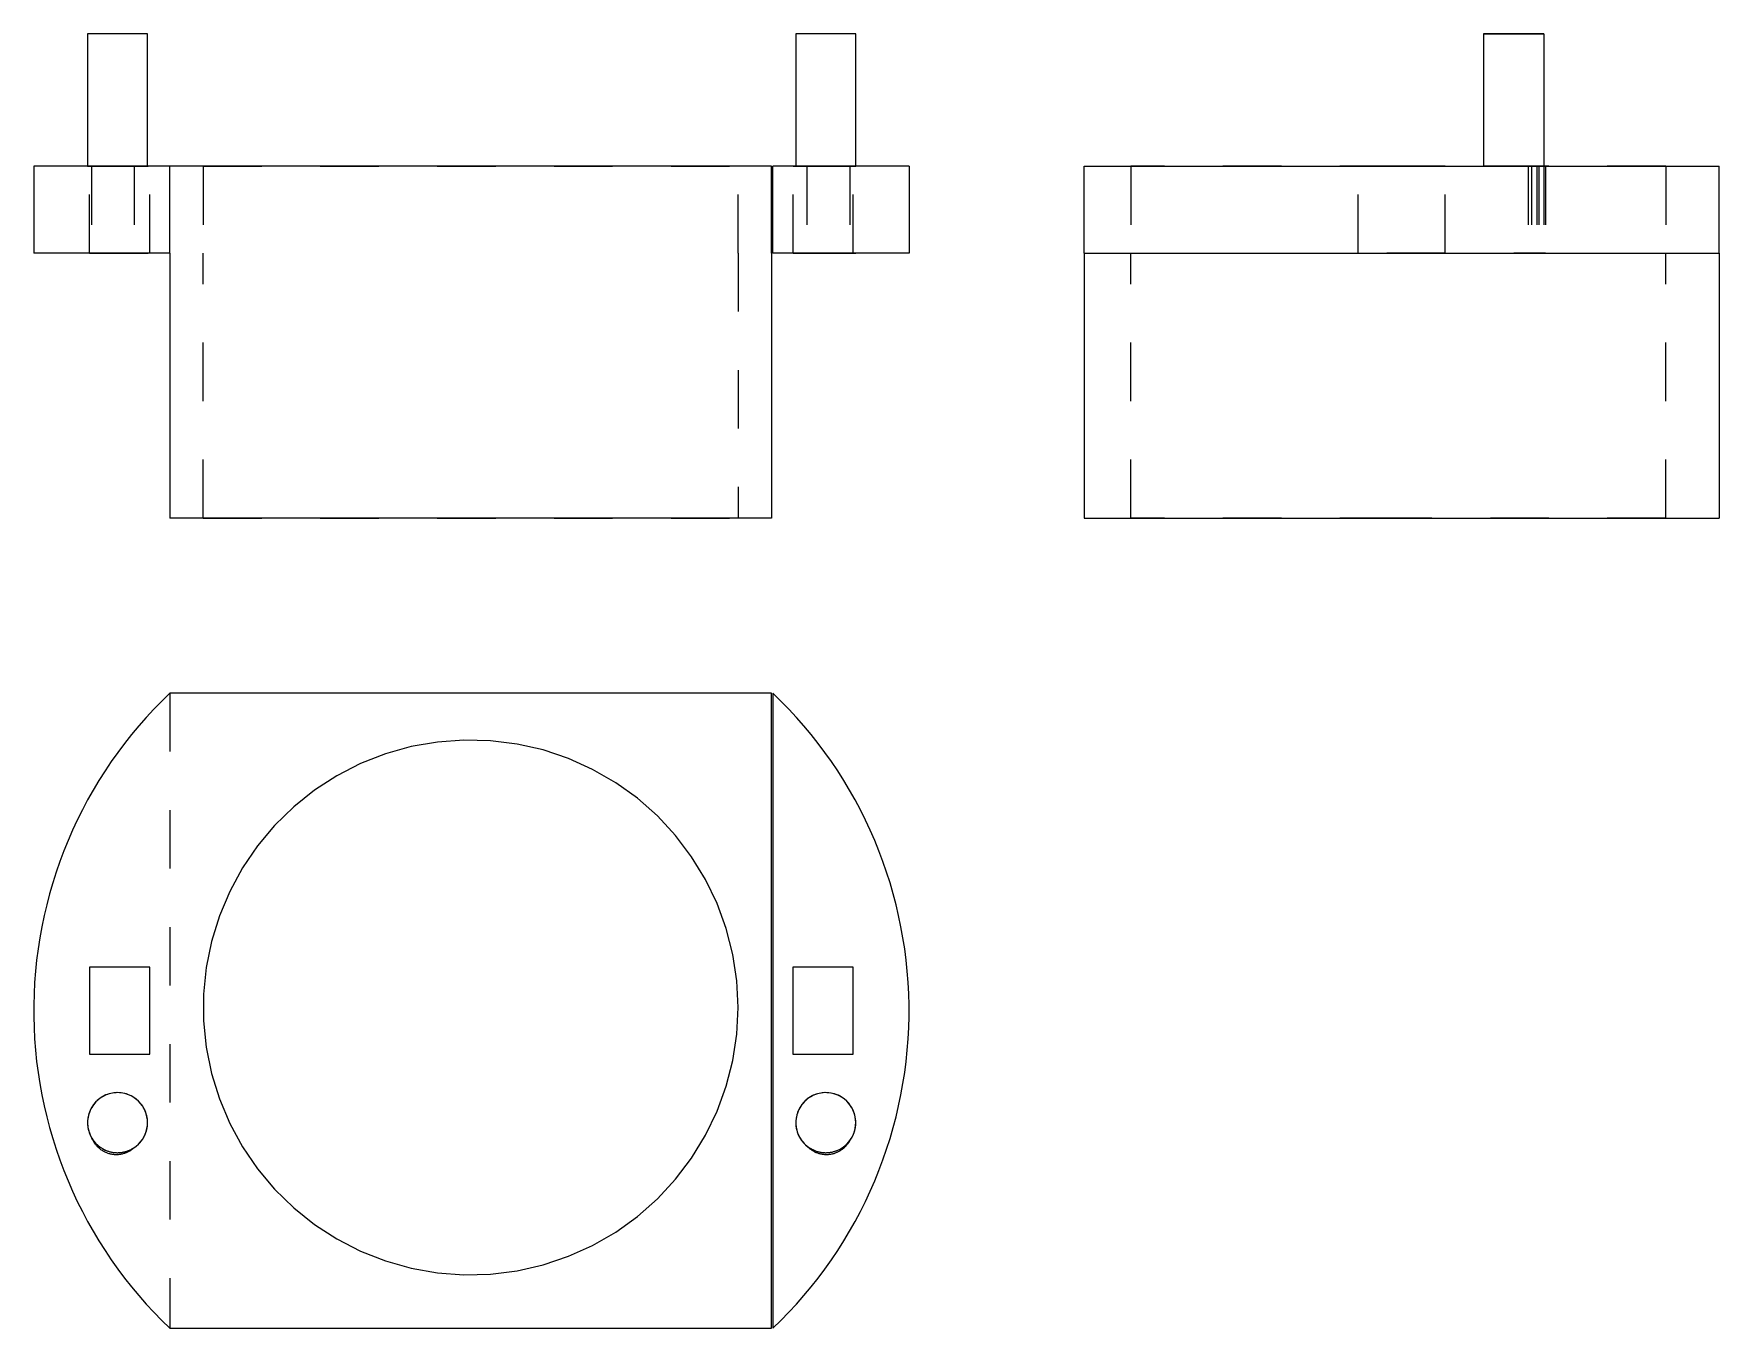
# Model space of a CAD drawing. Extents: x 0 to 2.88, y 0 to 2.21.
import ezdxf

# ---------------------------------------------------------------- set-up
doc = ezdxf.new("R2010")
doc.units = 0
doc.linetypes.add('HIDDEN', pattern=[0.074838, 0.049917, -0.024921])
for name, color, linetype in [('FRONT', 7, 'CONTINUOUS'), ('FRONT_HID', 7, 'HIDDEN'), ('LEFT', 7, 'CONTINUOUS'), ('LEFT_HID', 7, 'HIDDEN'), ('TOP', 7, 'CONTINUOUS'), ('TOP_HID', 7, 'HIDDEN')]:
    doc.layers.add(name, color=color, linetype=linetype)

msp = doc.modelspace()

# ---------------------------------------------------------------- linework, layer by layer
at = {"layer": 'FRONT'}
for p, q in [((0.194758, 2.213413), (0.092127, 2.213413)), ((0.092127, 2.213413), (0.092127, 1.986851)), ((0.194758, 1.986851), (0.194758, 2.213413)), ((1.405696, 2.213413), (1.303064, 2.213413)), ((1.303064, 2.213413), (1.303064, 1.986851)), ((1.405696, 1.986851), (1.405696, 2.213413)), ((0.232752, 1.986851), (0, 1.986851)), ((0, 1.986851), (0, 1.838413)), ((0.232752, 1.838413), (0.232752, 1.986851)), ((1.261535, 1.986851), (0.232752, 1.986851)), ((1.261535, 1.838413), (1.261535, 1.986851)), ((1.264002, 1.838413), (1.264002, 1.986851)), ((1.496754, 1.986851), (1.264002, 1.986851)), ((1.496754, 1.986851), (1.496754, 1.838413)), ((0.232752, 1.838413), (0, 1.838413)), ((0.232752, 1.838413), (0.232752, 1.385288)), ((1.261535, 1.838413), (1.261535, 1.385288)), ((1.496754, 1.838413), (1.264002, 1.838413)), ((1.261535, 1.385288), (0.232752, 1.385288))]:
    msp.add_line(p, q, dxfattribs=at)
at = {"layer": 'FRONT_HID', "linetype": 'HIDDEN'}
for p, q in [((0.194758, 1.986851), (0.092127, 1.986851)), ((0.092127, 1.986851), (0.098569, 1.986851)), ((0.095581, 1.838413), (0.095581, 1.986851)), ((0.095581, 1.986851), (0.198459, 1.986851)), ((0.095581, 1.838413), (0.095581, 1.986851)), ((0.198459, 1.986851), (0.095581, 1.986851)), ((0.098569, 1.986851), (0.098569, 1.838413)), ((0.098569, 1.986851), (0.171516, 1.986851)), ((0.171516, 1.986851), (0.171516, 1.838413)), ((0.171516, 1.986851), (0.194758, 1.986851)), ((0.198459, 1.838413), (0.198459, 1.986851)), ((0.198459, 1.838413), (0.198459, 1.986851)), ((1.20438, 1.986851), (0.289906, 1.986851)), ((0.289906, 1.986851), (1.20438, 1.986851)), ((0.289906, 1.986851), (0.289906, 1.838413)), ((1.20438, 1.838413), (1.20438, 1.986851)), ((1.298295, 1.838413), (1.298295, 1.986851)), ((1.298295, 1.986851), (1.401173, 1.986851)), ((1.298295, 1.838413), (1.298295, 1.986851)), ((1.401173, 1.986851), (1.298295, 1.986851)), ((1.405696, 1.986851), (1.303064, 1.986851)), ((1.303064, 1.986851), (1.322005, 1.986851)), ((1.322005, 1.986851), (1.395487, 1.986851)), ((1.322005, 1.986851), (1.322005, 1.838413)), ((1.395487, 1.986851), (1.395487, 1.838413)), ((1.395487, 1.986851), (1.405696, 1.986851)), ((1.401173, 1.838413), (1.401173, 1.986851)), ((1.401173, 1.838413), (1.401173, 1.986851)), ((0.095581, 1.838413), (0.198459, 1.838413)), ((0.198459, 1.838413), (0.095581, 1.838413)), ((0.187028, 1.838413), (0.098569, 1.838413)), ((0.194758, 1.838413), (0.098569, 1.838413)), ((0.098569, 1.838413), (0.171516, 1.838413)), ((0.098569, 1.838413), (0.171516, 1.838413)), ((0.171516, 1.838413), (0.187028, 1.838413)), ((0.171516, 1.838413), (0.194758, 1.838413)), ((0.289906, 1.385288), (0.289906, 1.838413)), ((1.20438, 1.838413), (1.20438, 1.385288)), ((1.298295, 1.838413), (1.401173, 1.838413)), ((1.401173, 1.838413), (1.298295, 1.838413)), ((1.405696, 1.838413), (1.322005, 1.838413)), ((1.401173, 1.838413), (1.322005, 1.838413)), ((1.322005, 1.838413), (1.395487, 1.838413)), ((1.322005, 1.838413), (1.395487, 1.838413)), ((1.395487, 1.838413), (1.405696, 1.838413)), ((1.395487, 1.838413), (1.401173, 1.838413)), ((1.20438, 1.385288), (0.289906, 1.385288)), ((0.289906, 1.385288), (1.20438, 1.385288))]:
    msp.add_line(p, q, dxfattribs=at)
at = {"layer": 'LEFT'}
for p, q in [((2.479163, 2.213413), (2.581795, 2.213413)), ((2.479163, 2.213413), (2.479163, 1.986851)), ((2.581795, 2.213413), (2.581795, 1.986851)), ((1.796104, 1.986851), (2.882042, 1.986851)), ((1.796104, 1.838413), (1.796104, 1.986851)), ((2.882042, 1.838413), (2.882042, 1.986851)), ((2.882042, 1.838413), (2.882042, 1.986851)), ((1.796104, 1.838413), (2.882042, 1.838413)), ((1.796104, 1.838413), (1.796104, 1.385288)), ((2.882042, 1.838413), (2.882042, 1.385288)), ((1.796104, 1.385288), (2.882042, 1.385288))]:
    msp.add_line(p, q, dxfattribs=at)
at = {"layer": 'LEFT_HID', "linetype": 'HIDDEN'}
for p, q in [((2.530479, 2.213413), (2.479163, 2.213413)), ((2.530479, 2.213413), (2.479163, 2.213413)), ((2.581795, 2.213413), (2.530479, 2.213413)), ((2.581795, 2.213413), (2.530479, 2.213413)), ((2.333358, 1.986851), (1.876121, 1.986851)), ((1.876121, 1.986851), (2.790594, 1.986851)), ((1.876121, 1.986851), (1.876121, 1.838413)), ((2.264772, 1.838413), (2.264772, 1.986851)), ((2.264772, 1.986851), (2.413374, 1.986851)), ((2.413374, 1.986851), (2.264772, 1.986851)), ((2.264772, 1.838413), (2.264772, 1.986851)), ((2.264772, 1.838413), (2.264772, 1.986851)), ((2.264772, 1.986851), (2.413374, 1.986851)), ((2.413374, 1.986851), (2.264772, 1.986851)), ((2.264772, 1.838413), (2.264772, 1.986851)), ((2.790594, 1.986851), (2.333358, 1.986851)), ((2.413374, 1.838413), (2.413374, 1.986851)), ((2.413374, 1.838413), (2.413374, 1.986851)), ((2.413374, 1.838413), (2.413374, 1.986851)), ((2.413374, 1.838413), (2.413374, 1.986851)), ((2.530479, 1.986851), (2.479163, 1.986851)), ((2.479163, 1.986851), (2.570293, 1.986851)), ((2.530479, 1.986851), (2.479163, 1.986851)), ((2.479163, 1.986851), (2.555372, 1.986851)), ((2.561196, 1.986851), (2.530479, 1.986851)), ((2.573435, 1.986851), (2.530479, 1.986851)), ((2.555372, 1.986851), (2.555372, 1.838413)), ((2.555372, 1.986851), (2.584838, 1.986851)), ((2.561196, 1.986851), (2.561196, 1.838413)), ((2.584838, 1.986851), (2.561196, 1.986851)), ((2.570293, 1.986851), (2.584838, 1.986851)), ((2.570293, 1.986851), (2.570293, 1.838413)), ((2.573435, 1.986851), (2.573435, 1.838413)), ((2.584838, 1.986851), (2.573435, 1.986851)), ((2.581795, 1.986851), (2.581795, 1.838413)), ((2.581795, 1.986851), (2.581795, 1.838413)), ((2.584838, 1.986851), (2.584838, 1.838413)), ((2.584838, 1.986851), (2.584838, 1.838413)), ((2.790594, 1.986851), (2.790594, 1.838413)), ((1.876121, 1.385288), (1.876121, 1.838413)), ((2.264772, 1.838413), (2.413374, 1.838413)), ((2.413374, 1.838413), (2.264772, 1.838413)), ((2.264772, 1.838413), (2.413374, 1.838413)), ((2.413374, 1.838413), (2.264772, 1.838413)), ((2.561196, 1.838413), (2.530479, 1.838413)), ((2.530479, 1.838413), (2.570293, 1.838413)), ((2.573435, 1.838413), (2.530479, 1.838413)), ((2.530479, 1.838413), (2.555372, 1.838413)), ((2.539114, 1.838413), (2.570293, 1.838413)), ((2.561196, 1.838413), (2.539114, 1.838413)), ((2.539114, 1.838413), (2.555372, 1.838413)), ((2.573435, 1.838413), (2.539114, 1.838413)), ((2.555372, 1.838413), (2.581795, 1.838413)), ((2.555372, 1.838413), (2.584838, 1.838413)), ((2.584838, 1.838413), (2.561196, 1.838413)), ((2.581795, 1.838413), (2.561196, 1.838413)), ((2.570293, 1.838413), (2.584838, 1.838413)), ((2.570293, 1.838413), (2.581795, 1.838413)), ((2.581795, 1.838413), (2.573435, 1.838413)), ((2.584838, 1.838413), (2.573435, 1.838413)), ((2.790594, 1.385288), (2.790594, 1.838413)), ((2.333358, 1.385288), (1.876121, 1.385288)), ((1.876121, 1.385288), (2.790594, 1.385288)), ((2.790594, 1.385288), (2.333358, 1.385288))]:
    msp.add_line(p, q, dxfattribs=at)
at = {"layer": 'TOP'}
for p, q in [((0.218901, 1.072467), (0.205463, 1.058647)), ((0.23269, 1.085937), (0.218901, 1.072467)), ((1.261473, 1.085938), (0.23269, 1.085938)), ((1.261473, 0), (1.261473, 1.085938)), ((1.26394, 1.085938), (1.26394, 0)), ((1.277728, 1.072467), (1.26394, 1.085937)), ((1.291166, 1.058647), (1.277728, 1.072467)), ((0.192385, 1.044486), (0.179676, 1.029994)), ((0.205463, 1.058647), (0.192385, 1.044486)), ((1.304244, 1.044486), (1.291166, 1.058647)), ((1.316954, 1.029994), (1.304244, 1.044486)), ((0.167343, 1.015179), (0.155395, 1.000053)), ((0.179676, 1.029994), (0.167343, 1.015179)), ((1.329287, 1.015179), (1.316954, 1.029994)), ((1.341235, 1.000053), (1.329287, 1.015179)), ((0.14384, 0.984624), (0.132686, 0.968903)), ((0.155395, 1.000053), (0.14384, 0.984624)), ((0.601457, 0.982112), (0.559026, 0.965458)), ((0.645336, 0.994457), (0.601457, 0.982112)), ((0.690227, 1.002373), (0.645336, 0.994457)), ((0.735682, 1.005779), (0.690227, 1.002373)), ((0.781251, 1.004643), (0.735682, 1.005779)), ((0.82648, 0.998975), (0.781251, 1.004643)), ((0.870919, 0.988831), (0.82648, 0.998975)), ((0.914129, 0.974314), (0.870919, 0.988831)), ((1.35279, 0.984624), (1.341235, 1.000053)), ((1.363944, 0.968903), (1.35279, 0.984624)), ((0.121939, 0.9529), (0.111607, 0.936627)), ((0.132686, 0.968903), (0.121939, 0.9529)), ((0.559026, 0.965458), (0.518463, 0.944663)), ((0.955678, 0.955566), (0.914129, 0.974314)), ((0.995153, 0.932775), (0.955678, 0.955566)), ((1.374691, 0.9529), (1.363944, 0.968903)), ((1.385022, 0.936627), (1.374691, 0.9529)), ((0.111607, 0.936627), (0.101697, 0.920093)), ((0.518463, 0.944663), (0.480172, 0.919932)), ((1.032164, 0.906166), (0.995153, 0.932775)), ((1.394932, 0.920093), (1.385022, 0.936627)), ((0.092216, 0.90331), (0.083169, 0.886289)), ((0.101697, 0.920093), (0.092216, 0.90331)), ((0.480172, 0.919932), (0.444534, 0.891512)), ((1.066341, 0.876005), (1.032164, 0.906166)), ((1.404414, 0.90331), (1.394932, 0.920093)), ((1.413461, 0.886289), (1.404414, 0.90331)), ((0.074562, 0.869041), (0.066402, 0.851577)), ((0.083169, 0.886289), (0.074562, 0.869041)), ((0.444534, 0.891512), (0.411903, 0.859684)), ((1.097345, 0.84259), (1.066341, 0.876005)), ((1.422067, 0.869041), (1.413461, 0.886289)), ((1.430227, 0.851577), (1.422067, 0.869041)), ((0.066402, 0.851577), (0.058694, 0.83391)), ((0.411903, 0.859684), (0.382603, 0.824766)), ((1.124868, 0.806255), (1.097345, 0.84259)), ((1.437936, 0.83391), (1.430227, 0.851577)), ((0.051442, 0.816049), (0.044652, 0.798009)), ((0.058694, 0.83391), (0.051442, 0.816049)), ((0.382603, 0.824766), (0.356925, 0.787104)), ((1.445187, 0.816049), (1.437936, 0.83391)), ((1.451977, 0.798009), (1.445187, 0.816049)), ((0.038328, 0.7798), (0.032475, 0.761434)), ((0.044652, 0.798009), (0.038328, 0.7798)), ((0.356925, 0.787104), (0.335125, 0.747072)), ((1.148637, 0.76736), (1.124868, 0.806255)), ((1.458301, 0.7798), (1.451977, 0.798009)), ((1.464155, 0.761434), (1.458301, 0.7798)), ((0.032475, 0.761434), (0.027095, 0.742924)), ((1.168414, 0.726291), (1.148637, 0.76736)), ((1.469534, 0.742924), (1.464155, 0.761434)), ((0.022193, 0.724281), (0.017772, 0.705519)), ((0.027095, 0.742924), (0.022193, 0.724281)), ((0.335125, 0.747072), (0.317419, 0.705068)), ((1.184004, 0.683457), (1.168414, 0.726291)), ((1.474436, 0.724281), (1.469534, 0.742924)), ((1.478857, 0.705519), (1.474436, 0.724281)), ((0.017772, 0.705519), (0.013835, 0.686649)), ((0.317419, 0.705068), (0.303983, 0.661511)), ((1.482795, 0.686649), (1.478857, 0.705519)), ((0.010384, 0.667684), (0.007422, 0.648637)), ((0.013835, 0.686649), (0.010384, 0.667684)), ((1.195252, 0.639284), (1.184004, 0.683457)), ((1.486245, 0.667684), (1.482795, 0.686649)), ((1.489207, 0.648637), (1.486245, 0.667684)), ((0.007422, 0.648637), (0.004951, 0.62952)), ((0.303983, 0.661511), (0.294951, 0.616832)), ((1.202046, 0.59421), (1.195252, 0.639284)), ((1.491679, 0.62952), (1.489207, 0.648637)), ((0.002972, 0.610346), (0.001486, 0.591127)), ((0.004951, 0.62952), (0.002972, 0.610346)), ((0.095519, 0.61727), (0.095519, 0.468668)), ((0.198397, 0.61727), (0.095519, 0.61727)), ((0.198397, 0.468668), (0.198397, 0.61727)), ((0.294951, 0.616832), (0.290413, 0.571476)), ((1.298233, 0.61727), (1.298233, 0.468668)), ((1.401111, 0.61727), (1.298233, 0.61727)), ((1.401111, 0.468668), (1.401111, 0.61727)), ((1.493658, 0.610346), (1.491679, 0.62952)), ((1.495143, 0.591127), (1.493658, 0.610346)), ((0.001486, 0.591127), (0.000496, 0.571877)), ((1.204318, 0.548684), (1.202046, 0.59421)), ((1.496134, 0.571877), (1.495143, 0.591127)), ((0.000496, 0.571877), (0, 0.552607)), ((0, 0.552607), (0, 0.533331)), ((0.290413, 0.571476), (0.290413, 0.525893)), ((1.202046, 0.503158), (1.204318, 0.548684)), ((1.49663, 0.552607), (1.496134, 0.571877)), ((1.49663, 0.533331), (1.49663, 0.552607)), ((0, 0.533331), (0.000496, 0.514061)), ((0.290413, 0.525893), (0.294951, 0.480537)), ((1.496134, 0.514061), (1.49663, 0.533331)), ((0.000496, 0.514061), (0.001486, 0.49481)), ((0.001486, 0.49481), (0.002972, 0.475592)), ((1.195252, 0.458084), (1.202046, 0.503158)), ((1.493658, 0.475592), (1.495143, 0.49481)), ((1.495143, 0.49481), (1.496134, 0.514061)), ((0.002972, 0.475592), (0.004951, 0.456417)), ((0.095519, 0.468668), (0.198397, 0.468668)), ((0.294951, 0.480537), (0.303983, 0.435858)), ((1.298233, 0.468668), (1.401111, 0.468668)), ((1.491679, 0.456417), (1.493658, 0.475592)), ((0.004951, 0.456417), (0.007422, 0.4373)), ((0.007422, 0.4373), (0.010384, 0.418253)), ((0.303983, 0.435858), (0.317419, 0.3923)), ((1.184004, 0.413911), (1.195252, 0.458084)), ((1.486245, 0.418253), (1.489207, 0.4373)), ((1.489207, 0.4373), (1.491679, 0.456417)), ((0.010384, 0.418253), (0.013835, 0.399288)), ((1.168414, 0.371078), (1.184004, 0.413911)), ((1.482795, 0.399288), (1.486245, 0.418253)), ((0.013835, 0.399288), (0.017772, 0.380419)), ((0.017772, 0.380419), (0.022193, 0.361656)), ((0.099593, 0.37832), (0.097147, 0.373828)), ((0.102475, 0.382547), (0.099593, 0.37832)), ((0.105763, 0.386466), (0.102475, 0.382547)), ((0.109426, 0.390038), (0.105763, 0.386466)), ((0.113425, 0.393228), (0.109426, 0.390038)), ((0.117723, 0.396003), (0.113425, 0.393228)), ((0.122275, 0.398337), (0.117723, 0.396003)), ((0.127037, 0.400206), (0.122275, 0.398337)), ((0.131962, 0.401592), (0.127037, 0.400206)), ((0.137, 0.40248), (0.131962, 0.401592)), ((0.142101, 0.402862), (0.137, 0.40248)), ((0.147215, 0.402735), (0.142101, 0.402862)), ((0.152291, 0.402099), (0.147215, 0.402735)), ((0.157279, 0.40096), (0.152291, 0.402099)), ((0.162128, 0.399331), (0.157279, 0.40096)), ((0.166791, 0.397227), (0.162128, 0.399331)), ((0.171222, 0.394669), (0.166791, 0.397227)), ((0.175375, 0.391683), (0.171222, 0.394669)), ((0.179211, 0.388298), (0.175375, 0.391683)), ((0.182691, 0.384548), (0.179211, 0.388298)), ((0.18578, 0.38047), (0.182691, 0.384548)), ((0.188447, 0.376104), (0.18578, 0.38047)), ((0.190667, 0.371495), (0.188447, 0.376104)), ((0.317419, 0.3923), (0.335125, 0.350297)), ((1.310531, 0.37832), (1.308084, 0.373828)), ((1.313413, 0.382547), (1.310531, 0.37832)), ((1.316701, 0.386466), (1.313413, 0.382547)), ((1.320363, 0.390038), (1.316701, 0.386466)), ((1.324363, 0.393228), (1.320363, 0.390038)), ((1.32866, 0.396003), (1.324363, 0.393228)), ((1.333213, 0.398337), (1.32866, 0.396003)), ((1.337975, 0.400206), (1.333213, 0.398337)), ((1.342899, 0.401592), (1.337975, 0.400206)), ((1.347937, 0.40248), (1.342899, 0.401592)), ((1.353039, 0.402862), (1.347937, 0.40248)), ((1.358153, 0.402735), (1.353039, 0.402862)), ((1.363229, 0.402099), (1.358153, 0.402735)), ((1.368216, 0.40096), (1.363229, 0.402099)), ((1.373066, 0.399331), (1.368216, 0.40096)), ((1.377729, 0.397227), (1.373066, 0.399331)), ((1.382159, 0.394669), (1.377729, 0.397227)), ((1.386313, 0.391683), (1.382159, 0.394669)), ((1.390149, 0.388298), (1.386313, 0.391683)), ((1.393628, 0.384548), (1.390149, 0.388298)), ((1.396717, 0.38047), (1.393628, 0.384548)), ((1.399385, 0.376104), (1.396717, 0.38047)), ((1.401604, 0.371495), (1.399385, 0.376104)), ((1.474436, 0.361656), (1.478857, 0.380419)), ((1.478857, 0.380419), (1.482795, 0.399288)), ((0.022193, 0.361656), (0.027095, 0.343014)), ((0.092638, 0.359211), (0.092129, 0.35412)), ((0.092129, 0.35412), (0.092129, 0.349005)), ((0.092129, 0.349005), (0.092638, 0.343914)), ((0.093652, 0.364225), (0.092638, 0.359211)), ((0.09516, 0.369114), (0.093652, 0.364225)), ((0.097147, 0.373828), (0.09516, 0.369114)), ((0.192417, 0.366688), (0.190667, 0.371495)), ((0.193679, 0.361731), (0.192417, 0.366688)), ((0.194441, 0.356672), (0.193679, 0.361731)), ((0.193679, 0.341394), (0.194441, 0.346453)), ((0.194696, 0.351562), (0.194441, 0.356672)), ((0.194441, 0.346453), (0.194696, 0.351562)), ((0.335125, 0.350297), (0.356925, 0.310265)), ((1.148637, 0.330009), (1.168414, 0.371078)), ((1.303575, 0.359211), (1.303066, 0.35412)), ((1.303066, 0.35412), (1.303066, 0.349005)), ((1.303066, 0.349005), (1.303575, 0.343914)), ((1.304589, 0.364225), (1.303575, 0.359211)), ((1.306097, 0.369114), (1.304589, 0.364225)), ((1.308084, 0.373828), (1.306097, 0.369114)), ((1.403354, 0.366688), (1.401604, 0.371495)), ((1.404616, 0.361731), (1.403354, 0.366688)), ((1.405379, 0.356672), (1.404616, 0.361731)), ((1.404616, 0.341394), (1.405379, 0.346453)), ((1.405634, 0.351562), (1.405379, 0.356672)), ((1.405379, 0.346453), (1.405634, 0.351562)), ((1.469534, 0.343014), (1.474436, 0.361656)), ((0.027095, 0.343014), (0.032475, 0.324504)), ((0.032475, 0.324504), (0.038328, 0.306138)), ((0.092638, 0.343914), (0.093652, 0.3389)), ((0.093652, 0.3389), (0.09516, 0.334011)), ((0.09516, 0.334011), (0.097147, 0.329297)), ((0.097147, 0.329297), (0.099593, 0.324805)), ((0.098507, 0.32667), (0.099025, 0.325369)), ((0.099025, 0.325369), (0.099582, 0.324085)), ((0.099582, 0.324085), (0.100178, 0.322818)), ((0.099593, 0.324805), (0.102475, 0.320578)), ((0.100178, 0.322818), (0.100813, 0.32157)), ((0.100813, 0.32157), (0.101486, 0.320342)), ((0.101486, 0.320342), (0.102196, 0.319136)), ((0.102196, 0.319136), (0.102943, 0.317952)), ((0.102475, 0.320578), (0.105763, 0.316659)), ((0.102943, 0.317952), (0.103725, 0.316791)), ((0.179211, 0.314827), (0.182691, 0.318577)), ((0.182691, 0.318577), (0.18578, 0.322655)), ((0.18578, 0.322655), (0.188447, 0.327021)), ((0.188447, 0.327021), (0.190667, 0.33163)), ((0.190667, 0.33163), (0.192417, 0.336437)), ((0.192417, 0.336437), (0.193679, 0.341394)), ((1.124868, 0.291114), (1.148637, 0.330009)), ((1.303575, 0.343914), (1.304589, 0.3389)), ((1.304589, 0.3389), (1.306097, 0.334011)), ((1.306097, 0.334011), (1.308084, 0.329297)), ((1.308084, 0.329297), (1.310531, 0.324805)), ((1.310531, 0.324805), (1.313413, 0.320578)), ((1.313413, 0.320578), (1.316701, 0.316659)), ((1.390149, 0.314827), (1.393628, 0.318577)), ((1.392499, 0.316218), (1.393282, 0.317342)), ((1.393282, 0.317342), (1.394031, 0.318488)), ((1.393628, 0.318577), (1.396717, 0.322655)), ((1.394031, 0.318488), (1.394746, 0.319657)), ((1.394746, 0.319657), (1.395425, 0.320846)), ((1.396717, 0.322655), (1.399385, 0.327021)), ((1.399385, 0.327021), (1.401604, 0.33163)), ((1.401604, 0.33163), (1.403354, 0.336437)), ((1.403354, 0.336437), (1.404616, 0.341394)), ((1.458301, 0.306138), (1.464155, 0.324504)), ((1.464155, 0.324504), (1.469534, 0.343014)), ((0.038328, 0.306138), (0.044652, 0.287929)), ((0.103725, 0.316791), (0.104543, 0.315654)), ((0.104543, 0.315654), (0.105395, 0.314544)), ((0.105395, 0.314544), (0.106281, 0.31346)), ((0.105763, 0.316659), (0.109426, 0.313087)), ((0.106281, 0.31346), (0.1072, 0.312403)), ((0.1072, 0.312403), (0.10815, 0.311375)), ((0.10815, 0.311375), (0.109132, 0.310377)), ((0.109132, 0.310377), (0.110143, 0.309409)), ((0.109426, 0.313087), (0.113425, 0.309897)), ((0.110143, 0.309409), (0.111184, 0.308473)), ((0.111184, 0.308473), (0.112253, 0.307568)), ((0.112253, 0.307568), (0.113349, 0.306697)), ((0.113349, 0.306697), (0.114472, 0.30586)), ((0.113425, 0.309897), (0.117723, 0.307122)), ((0.114472, 0.30586), (0.115619, 0.305058)), ((0.115619, 0.305058), (0.11679, 0.304292)), ((0.11679, 0.304292), (0.117985, 0.303561)), ((0.117723, 0.307122), (0.122275, 0.304788)), ((0.117985, 0.303561), (0.119201, 0.302867)), ((0.119201, 0.302867), (0.120438, 0.302211)), ((0.120438, 0.302211), (0.121694, 0.301594)), ((0.121694, 0.301594), (0.122968, 0.301014)), ((0.122275, 0.304788), (0.127037, 0.302919)), ((0.122968, 0.301014), (0.12426, 0.300475)), ((0.12426, 0.300475), (0.125568, 0.299975)), ((0.125568, 0.299975), (0.12689, 0.299515)), ((0.12689, 0.299515), (0.128226, 0.299096)), ((0.127037, 0.302919), (0.131962, 0.301533)), ((0.128226, 0.299096), (0.129574, 0.298718)), ((0.129574, 0.298718), (0.130933, 0.298381)), ((0.130933, 0.298381), (0.132302, 0.298087)), ((0.131962, 0.301533), (0.137, 0.300645)), ((0.132302, 0.298087), (0.133679, 0.297834)), ((0.133679, 0.297834), (0.135063, 0.297623)), ((0.135063, 0.297623), (0.136453, 0.297456)), ((0.136453, 0.297456), (0.137847, 0.29733)), ((0.137, 0.300645), (0.142101, 0.300263)), ((0.137847, 0.29733), (0.139245, 0.297248)), ((0.139245, 0.297248), (0.140644, 0.297208)), ((0.140644, 0.297208), (0.142044, 0.297211)), ((0.142044, 0.297211), (0.143443, 0.297257)), ((0.142101, 0.300263), (0.147215, 0.30039)), ((0.143443, 0.297257), (0.144841, 0.297346)), ((0.144841, 0.297346), (0.146234, 0.297477)), ((0.146234, 0.297477), (0.147624, 0.297651)), ((0.147215, 0.30039), (0.152291, 0.301026)), ((0.147624, 0.297651), (0.149007, 0.297868)), ((0.149007, 0.297868), (0.150383, 0.298127)), ((0.150383, 0.298127), (0.15175, 0.298428)), ((0.15175, 0.298428), (0.153107, 0.29877)), ((0.152291, 0.301026), (0.157279, 0.302165)), ((0.153107, 0.29877), (0.154454, 0.299154)), ((0.154454, 0.299154), (0.155788, 0.299579)), ((0.155788, 0.299579), (0.157108, 0.300045)), ((0.157108, 0.300045), (0.158413, 0.300551)), ((0.157279, 0.302165), (0.162128, 0.303794)), ((0.158413, 0.300551), (0.159703, 0.301096)), ((0.159703, 0.301096), (0.160975, 0.301681)), ((0.160975, 0.301681), (0.162228, 0.302304)), ((0.162128, 0.303794), (0.166791, 0.305898)), ((0.162228, 0.302304), (0.163462, 0.302966)), ((0.163462, 0.302966), (0.164675, 0.303665)), ((0.164675, 0.303665), (0.165866, 0.304401)), ((0.165866, 0.304401), (0.167034, 0.305173)), ((0.166791, 0.305898), (0.171222, 0.308456)), ((0.167034, 0.305173), (0.168178, 0.30598)), ((0.168178, 0.30598), (0.169297, 0.306822)), ((0.169297, 0.306822), (0.170389, 0.307698)), ((0.170389, 0.307698), (0.171454, 0.308607)), ((0.171222, 0.308456), (0.175375, 0.311442)), ((0.175375, 0.311442), (0.179211, 0.314827)), ((0.356925, 0.310265), (0.382603, 0.272603)), ((1.097345, 0.254778), (1.124868, 0.291114)), ((1.316701, 0.316659), (1.320363, 0.313087)), ((1.320363, 0.313087), (1.324363, 0.309897)), ((1.321943, 0.311748), (1.322892, 0.310761)), ((1.322892, 0.310761), (1.32387, 0.309802)), ((1.32387, 0.309802), (1.324876, 0.308873)), ((1.324363, 0.309897), (1.32866, 0.307122)), ((1.324876, 0.308873), (1.32591, 0.307974)), ((1.32591, 0.307974), (1.32697, 0.307107)), ((1.32697, 0.307107), (1.328056, 0.306272)), ((1.328056, 0.306272), (1.329166, 0.30547)), ((1.32866, 0.307122), (1.333213, 0.304788)), ((1.329166, 0.30547), (1.3303, 0.304701)), ((1.3303, 0.304701), (1.331456, 0.303967)), ((1.331456, 0.303967), (1.332634, 0.303267)), ((1.332634, 0.303267), (1.333832, 0.302604)), ((1.333213, 0.304788), (1.337975, 0.302919)), ((1.333832, 0.302604), (1.335049, 0.301976)), ((1.335049, 0.301976), (1.336285, 0.301385)), ((1.336285, 0.301385), (1.337538, 0.300832)), ((1.337538, 0.300832), (1.338806, 0.300316)), ((1.337975, 0.302919), (1.342899, 0.301533)), ((1.338806, 0.300316), (1.34009, 0.299839)), ((1.34009, 0.299839), (1.341388, 0.2994)), ((1.341388, 0.2994), (1.342698, 0.299)), ((1.342698, 0.299), (1.344019, 0.29864)), ((1.342899, 0.301533), (1.347937, 0.300645)), ((1.344019, 0.29864), (1.34535, 0.298319)), ((1.34535, 0.298319), (1.346691, 0.298039)), ((1.346691, 0.298039), (1.348039, 0.297798)), ((1.347937, 0.300645), (1.353039, 0.300263)), ((1.348039, 0.297798), (1.349394, 0.297598)), ((1.349394, 0.297598), (1.350755, 0.297439)), ((1.350755, 0.297439), (1.352119, 0.297321)), ((1.352119, 0.297321), (1.353487, 0.297243)), ((1.353039, 0.300263), (1.358153, 0.30039)), ((1.353487, 0.297243), (1.354856, 0.297207)), ((1.354856, 0.297207), (1.356226, 0.297212)), ((1.356226, 0.297212), (1.357594, 0.297257)), ((1.357594, 0.297257), (1.358961, 0.297344)), ((1.358153, 0.30039), (1.363229, 0.301026)), ((1.358961, 0.297344), (1.360325, 0.297471)), ((1.360325, 0.297471), (1.361684, 0.29764)), ((1.361684, 0.29764), (1.363038, 0.297849)), ((1.363038, 0.297849), (1.364385, 0.298098)), ((1.363229, 0.301026), (1.368216, 0.302165)), ((1.364385, 0.298098), (1.365723, 0.298388)), ((1.365723, 0.298388), (1.367053, 0.298717)), ((1.367053, 0.298717), (1.368372, 0.299086)), ((1.368216, 0.302165), (1.373066, 0.303794)), ((1.368372, 0.299086), (1.369679, 0.299495)), ((1.369679, 0.299495), (1.370973, 0.299942)), ((1.370973, 0.299942), (1.372254, 0.300429)), ((1.372254, 0.300429), (1.373519, 0.300953)), ((1.373066, 0.303794), (1.377729, 0.305898)), ((1.373519, 0.300953), (1.374768, 0.301515)), ((1.374768, 0.301515), (1.376, 0.302114)), ((1.376, 0.302114), (1.377213, 0.30275)), ((1.377213, 0.30275), (1.378407, 0.303421)), ((1.377729, 0.305898), (1.382159, 0.308456)), ((1.378407, 0.303421), (1.37958, 0.304128)), ((1.37958, 0.304128), (1.380731, 0.30487)), ((1.380731, 0.30487), (1.381859, 0.305647)), ((1.381859, 0.305647), (1.382964, 0.306456)), ((1.382159, 0.308456), (1.386313, 0.311442)), ((1.382964, 0.306456), (1.384044, 0.307299)), ((1.384044, 0.307299), (1.385098, 0.308173)), ((1.385098, 0.308173), (1.386126, 0.309078)), ((1.386126, 0.309078), (1.387126, 0.310014)), ((1.386313, 0.311442), (1.390149, 0.314827)), ((1.387126, 0.310014), (1.388098, 0.31098)), ((1.388098, 0.31098), (1.38904, 0.311974)), ((1.38904, 0.311974), (1.389952, 0.312995)), ((1.389952, 0.312995), (1.390833, 0.314044)), ((1.390833, 0.314044), (1.391682, 0.315119)), ((1.391682, 0.315119), (1.392499, 0.316218)), ((1.451977, 0.287929), (1.458301, 0.306138)), ((0.044652, 0.287929), (0.051442, 0.269888)), ((0.051442, 0.269888), (0.058694, 0.252028)), ((0.382603, 0.272603), (0.411903, 0.237684)), ((1.437936, 0.252028), (1.445187, 0.269888)), ((1.445187, 0.269888), (1.451977, 0.287929)), ((0.058694, 0.252028), (0.066402, 0.23436)), ((0.066402, 0.23436), (0.074562, 0.216896)), ((0.411903, 0.237684), (0.444534, 0.205857)), ((1.066341, 0.221364), (1.097345, 0.254778)), ((1.422067, 0.216896), (1.430227, 0.23436)), ((1.430227, 0.23436), (1.437936, 0.252028)), ((0.074562, 0.216896), (0.083169, 0.199648)), ((0.444534, 0.205857), (0.480172, 0.177436)), ((1.032164, 0.191202), (1.066341, 0.221364)), ((1.413461, 0.199648), (1.422067, 0.216896)), ((0.083169, 0.199648), (0.092216, 0.182627)), ((0.092216, 0.182627), (0.101697, 0.165844)), ((0.480172, 0.177436), (0.518463, 0.152705)), ((0.995153, 0.164593), (1.032164, 0.191202)), ((1.394932, 0.165844), (1.404414, 0.182627)), ((1.404414, 0.182627), (1.413461, 0.199648)), ((0.101697, 0.165844), (0.111607, 0.14931)), ((0.111607, 0.14931), (0.121939, 0.133037)), ((0.518463, 0.152705), (0.559026, 0.13191)), ((0.955678, 0.141802), (0.995153, 0.164593)), ((1.374691, 0.133037), (1.385022, 0.14931)), ((1.385022, 0.14931), (1.394932, 0.165844)), ((0.121939, 0.133037), (0.132686, 0.117035)), ((0.132686, 0.117035), (0.14384, 0.101314)), ((0.559026, 0.13191), (0.601457, 0.115257)), ((0.870919, 0.108537), (0.914129, 0.123054)), ((0.914129, 0.123054), (0.955678, 0.141802)), ((1.35279, 0.101314), (1.363944, 0.117035)), ((1.363944, 0.117035), (1.374691, 0.133037)), ((0.14384, 0.101314), (0.155395, 0.085885)), ((0.601457, 0.115257), (0.645336, 0.102911)), ((0.645336, 0.102911), (0.690227, 0.094996)), ((0.690227, 0.094996), (0.735682, 0.091589)), ((0.735682, 0.091589), (0.781251, 0.092726)), ((0.781251, 0.092726), (0.82648, 0.098394)), ((0.82648, 0.098394), (0.870919, 0.108537)), ((1.341235, 0.085885), (1.35279, 0.101314)), ((0.155395, 0.085885), (0.167343, 0.070758)), ((0.167343, 0.070758), (0.179676, 0.055944)), ((1.316954, 0.055944), (1.329287, 0.070758)), ((1.329287, 0.070758), (1.341235, 0.085885)), ((0.179676, 0.055944), (0.192385, 0.041451)), ((0.192385, 0.041451), (0.205463, 0.02729)), ((1.291166, 0.02729), (1.304244, 0.041451)), ((1.304244, 0.041451), (1.316954, 0.055944)), ((0.205463, 0.02729), (0.218901, 0.01347)), ((0.218901, 0.01347), (0.23269, 0)), ((0.23269, 0), (1.261473, 0)), ((1.26394, 0), (1.277728, 0.01347)), ((1.277728, 0.01347), (1.291166, 0.02729))]:
    msp.add_line(p, q, dxfattribs=at)
at = {"layer": 'TOP_HID', "linetype": 'HIDDEN'}
for p, q in [((0.23269, 1.085938), (0.23269, 0)), ((0.23269, 1.085938), (0.23269, 0)), ((0.097815, 0.375165), (0.096525, 0.372488)), ((0.099257, 0.377762), (0.097815, 0.375165)), ((0.100847, 0.380272), (0.099257, 0.377762)), ((0.10258, 0.382685), (0.100847, 0.380272)), ((0.10445, 0.384994), (0.10258, 0.382685)), ((0.10645, 0.387191), (0.10445, 0.384994)), ((0.108574, 0.389269), (0.10645, 0.387191)), ((0.110814, 0.39122), (0.108574, 0.389269)), ((0.113164, 0.393039), (0.110814, 0.39122)), ((0.115615, 0.394718), (0.113164, 0.393039)), ((0.118159, 0.396252), (0.115615, 0.394718)), ((0.120788, 0.397637), (0.118159, 0.396252)), ((0.123492, 0.398867), (0.120788, 0.397637)), ((0.126263, 0.399939), (0.123492, 0.398867)), ((0.129091, 0.400849), (0.126263, 0.399939)), ((0.131968, 0.401593), (0.129091, 0.400849)), ((0.134882, 0.40217), (0.131968, 0.401593)), ((0.137825, 0.402577), (0.134882, 0.40217)), ((0.140787, 0.402813), (0.137825, 0.402577)), ((0.143757, 0.402877), (0.140787, 0.402813)), ((0.146726, 0.402769), (0.143757, 0.402877)), ((0.149684, 0.40249), (0.146726, 0.402769)), ((0.152621, 0.402039), (0.149684, 0.40249)), ((0.155527, 0.40142), (0.152621, 0.402039)), ((0.158392, 0.400634), (0.155527, 0.40142)), ((0.161207, 0.399683), (0.158392, 0.400634)), ((0.163962, 0.39857), (0.161207, 0.399683)), ((0.166648, 0.3973), (0.163962, 0.39857)), ((0.169256, 0.395877), (0.166648, 0.3973)), ((0.171777, 0.394305), (0.169256, 0.395877)), ((0.174203, 0.39259), (0.171777, 0.394305)), ((0.176526, 0.390738), (0.174203, 0.39259)), ((0.178737, 0.388754), (0.176526, 0.390738)), ((0.180831, 0.386645), (0.178737, 0.388754)), ((0.182798, 0.384419), (0.180831, 0.386645)), ((0.184634, 0.382083), (0.182798, 0.384419)), ((0.186331, 0.379644), (0.184634, 0.382083)), ((0.187884, 0.377112), (0.186331, 0.379644)), ((0.189288, 0.374493), (0.187884, 0.377112)), ((1.309762, 0.37702), (1.308226, 0.37412)), ((1.311481, 0.379816), (1.309762, 0.37702)), ((1.313374, 0.382497), (1.311481, 0.379816)), ((1.315435, 0.38505), (1.313374, 0.382497)), ((1.317655, 0.387467), (1.315435, 0.38505)), ((1.320025, 0.389737), (1.317655, 0.387467)), ((1.322536, 0.391851), (1.320025, 0.389737)), ((1.325176, 0.3938), (1.322536, 0.391851)), ((1.327935, 0.395577), (1.325176, 0.3938)), ((1.330803, 0.397173), (1.327935, 0.395577)), ((1.333766, 0.398583), (1.330803, 0.397173)), ((1.336814, 0.399801), (1.333766, 0.398583)), ((1.339933, 0.400821), (1.336814, 0.399801)), ((1.343111, 0.40164), (1.339933, 0.400821)), ((1.346335, 0.402253), (1.343111, 0.40164)), ((1.349591, 0.40266), (1.346335, 0.402253)), ((1.352867, 0.402858), (1.349591, 0.40266)), ((1.356149, 0.402846), (1.352867, 0.402858)), ((1.359423, 0.402624), (1.356149, 0.402846)), ((1.362676, 0.402193), (1.359423, 0.402624)), ((1.365895, 0.401555), (1.362676, 0.402193)), ((1.369067, 0.400713), (1.365895, 0.401555)), ((1.372179, 0.39967), (1.369067, 0.400713)), ((1.375217, 0.39843), (1.372179, 0.39967)), ((1.37817, 0.396998), (1.375217, 0.39843)), ((1.381026, 0.39538), (1.37817, 0.396998)), ((1.383772, 0.393584), (1.381026, 0.39538)), ((1.386398, 0.391615), (1.383772, 0.393584)), ((1.388892, 0.389483), (1.386398, 0.391615)), ((1.391245, 0.387195), (1.388892, 0.389483)), ((1.393447, 0.384762), (1.391245, 0.387195)), ((1.39549, 0.382193), (1.393447, 0.384762)), ((1.397363, 0.379499), (1.39549, 0.382193)), ((1.399061, 0.37669), (1.397363, 0.379499)), ((1.400576, 0.373779), (1.399061, 0.37669)), ((0.0922, 0.355284), (0.09207, 0.352316)), ((0.09207, 0.352316), (0.092113, 0.349345)), ((0.092113, 0.349345), (0.092327, 0.346382)), ((0.092501, 0.35824), (0.0922, 0.355284)), ((0.092327, 0.346382), (0.092712, 0.343436)), ((0.092973, 0.361173), (0.092501, 0.35824)), ((0.093614, 0.364074), (0.092973, 0.361173)), ((0.094421, 0.366934), (0.093614, 0.364074)), ((0.095393, 0.369741), (0.094421, 0.366934)), ((0.096525, 0.372488), (0.095393, 0.369741)), ((0.190538, 0.371798), (0.189288, 0.374493)), ((0.19163, 0.369035), (0.190538, 0.371798)), ((0.192561, 0.366213), (0.19163, 0.369035)), ((0.193326, 0.363342), (0.192561, 0.366213)), ((0.193924, 0.360432), (0.193326, 0.363342)), ((0.194353, 0.357492), (0.193924, 0.360432)), ((0.19429, 0.345116), (0.194385, 0.345918)), ((0.19461, 0.354532), (0.194353, 0.357492)), ((0.194385, 0.345918), (0.194468, 0.346722)), ((0.194468, 0.346722), (0.194537, 0.347527)), ((0.194537, 0.347527), (0.194595, 0.348333)), ((0.194595, 0.348333), (0.194639, 0.349139)), ((0.194696, 0.351562), (0.19461, 0.354532)), ((0.194639, 0.349139), (0.194671, 0.349947)), ((0.194671, 0.349947), (0.19469, 0.350755)), ((0.19469, 0.350755), (0.194696, 0.351562)), ((1.303133, 0.355221), (1.303004, 0.351942)), ((1.303004, 0.351942), (1.303084, 0.348661)), ((1.303084, 0.348661), (1.303375, 0.345392)), ((1.303471, 0.358486), (1.303133, 0.355221)), ((1.304018, 0.361721), (1.303471, 0.358486)), ((1.30477, 0.364916), (1.304018, 0.361721)), ((1.305725, 0.368056), (1.30477, 0.364916)), ((1.306879, 0.371128), (1.305725, 0.368056)), ((1.308226, 0.37412), (1.306879, 0.371128)), ((1.401901, 0.370777), (1.400576, 0.373779)), ((1.403032, 0.367696), (1.401901, 0.370777)), ((1.403963, 0.364549), (1.403032, 0.367696)), ((1.404692, 0.361349), (1.403963, 0.364549)), ((1.405215, 0.358109), (1.404692, 0.361349)), ((1.405529, 0.354843), (1.405215, 0.358109)), ((1.405312, 0.345825), (1.405368, 0.346344)), ((1.405368, 0.346344), (1.405418, 0.346865)), ((1.405418, 0.346865), (1.405464, 0.347385)), ((1.405464, 0.347385), (1.405503, 0.347907)), ((1.405503, 0.347907), (1.405538, 0.348428)), ((1.405634, 0.351562), (1.405529, 0.354843)), ((1.405538, 0.348428), (1.405567, 0.34895)), ((1.405567, 0.34895), (1.405591, 0.349472)), ((1.405591, 0.349472), (1.40561, 0.349995)), ((1.40561, 0.349995), (1.405623, 0.350517)), ((1.405623, 0.350517), (1.405631, 0.35104)), ((1.405631, 0.35104), (1.405634, 0.351562)), ((0.092712, 0.343436), (0.093268, 0.340517)), ((0.093268, 0.340517), (0.093991, 0.337636)), ((0.093991, 0.337636), (0.09488, 0.3348)), ((0.09488, 0.3348), (0.095931, 0.332022)), ((0.095931, 0.332022), (0.097141, 0.329308)), ((0.097141, 0.329308), (0.098507, 0.32667)), ((0.098507, 0.32667), (0.099171, 0.325508)), ((0.099171, 0.325508), (0.099866, 0.324364)), ((0.099866, 0.324364), (0.10059, 0.323238)), ((0.10059, 0.323238), (0.101343, 0.322132)), ((0.101343, 0.322132), (0.102125, 0.321046)), ((0.102125, 0.321046), (0.102935, 0.31998)), ((0.102935, 0.31998), (0.103772, 0.318936)), ((0.103772, 0.318936), (0.104637, 0.317914)), ((0.104637, 0.317914), (0.105527, 0.316915)), ((0.181275, 0.31696), (0.181815, 0.317561)), ((0.181815, 0.317561), (0.182346, 0.31817)), ((0.182346, 0.31817), (0.182867, 0.318788)), ((0.182867, 0.318788), (0.183378, 0.319414)), ((0.183378, 0.319414), (0.183879, 0.320047)), ((0.183879, 0.320047), (0.18437, 0.320689)), ((0.18437, 0.320689), (0.184851, 0.321338)), ((0.184851, 0.321338), (0.185322, 0.321995)), ((0.185322, 0.321995), (0.185782, 0.322659)), ((0.185782, 0.322659), (0.186232, 0.32333)), ((0.186232, 0.32333), (0.186671, 0.324008)), ((0.186671, 0.324008), (0.1871, 0.324693)), ((0.1871, 0.324693), (0.187517, 0.325385)), ((0.187517, 0.325385), (0.187924, 0.326083)), ((0.187924, 0.326083), (0.18832, 0.326788)), ((0.18832, 0.326788), (0.188704, 0.327498)), ((0.188704, 0.327498), (0.189077, 0.328215)), ((0.189077, 0.328215), (0.189439, 0.328937)), ((0.189439, 0.328937), (0.18979, 0.329665)), ((0.18979, 0.329665), (0.190129, 0.330398)), ((0.190129, 0.330398), (0.190456, 0.331137)), ((0.190456, 0.331137), (0.190772, 0.331881)), ((0.190772, 0.331881), (0.191076, 0.332629)), ((0.191076, 0.332629), (0.191368, 0.333383)), ((0.191368, 0.333383), (0.191648, 0.33414)), ((0.191648, 0.33414), (0.191917, 0.334903)), ((0.191917, 0.334903), (0.192173, 0.335669)), ((0.192173, 0.335669), (0.192417, 0.336439)), ((0.192417, 0.336439), (0.192649, 0.337213)), ((0.192649, 0.337213), (0.192869, 0.33799)), ((0.192869, 0.33799), (0.193077, 0.338771)), ((0.193077, 0.338771), (0.193272, 0.339555)), ((0.193272, 0.339555), (0.193455, 0.340342)), ((0.193455, 0.340342), (0.193625, 0.341132)), ((0.193625, 0.341132), (0.193783, 0.341924)), ((0.193783, 0.341924), (0.193929, 0.342719)), ((0.193929, 0.342719), (0.194062, 0.343516)), ((0.194062, 0.343516), (0.194182, 0.344315)), ((0.194182, 0.344315), (0.19429, 0.345116)), ((1.303375, 0.345392), (1.303873, 0.342149)), ((1.303873, 0.342149), (1.304578, 0.338944)), ((1.304578, 0.338944), (1.305486, 0.33579)), ((1.305486, 0.33579), (1.306594, 0.332701)), ((1.306594, 0.332701), (1.307898, 0.329689)), ((1.307898, 0.329689), (1.309391, 0.326767)), ((1.309391, 0.326767), (1.311068, 0.323946)), ((1.311068, 0.323946), (1.312921, 0.321237)), ((1.312921, 0.321237), (1.314944, 0.318653)), ((1.314944, 0.318653), (1.317128, 0.316204)), ((1.392072, 0.316807), (1.392949, 0.317785)), ((1.392949, 0.317785), (1.393801, 0.318784)), ((1.393801, 0.318784), (1.394626, 0.319805)), ((1.394626, 0.319805), (1.395425, 0.320846)), ((1.395425, 0.320846), (1.395736, 0.321266)), ((1.395736, 0.321266), (1.396043, 0.32169)), ((1.396043, 0.32169), (1.396345, 0.322116)), ((1.396345, 0.322116), (1.396642, 0.322546)), ((1.396642, 0.322546), (1.396936, 0.322979)), ((1.396936, 0.322979), (1.397225, 0.323414)), ((1.397225, 0.323414), (1.397509, 0.323853)), ((1.397509, 0.323853), (1.397789, 0.324294)), ((1.397789, 0.324294), (1.398065, 0.324738)), ((1.398065, 0.324738), (1.398336, 0.325185)), ((1.398336, 0.325185), (1.398602, 0.325635)), ((1.398602, 0.325635), (1.398864, 0.326087)), ((1.398864, 0.326087), (1.399121, 0.326542)), ((1.399121, 0.326542), (1.399374, 0.327)), ((1.399374, 0.327), (1.399621, 0.32746)), ((1.399621, 0.32746), (1.399865, 0.327923)), ((1.399865, 0.327923), (1.400103, 0.328388)), ((1.400103, 0.328388), (1.400337, 0.328856)), ((1.400337, 0.328856), (1.400566, 0.329326)), ((1.400566, 0.329326), (1.40079, 0.329798)), ((1.40079, 0.329798), (1.401009, 0.330272)), ((1.401009, 0.330272), (1.401223, 0.330749)), ((1.401223, 0.330749), (1.401433, 0.331228)), ((1.401433, 0.331228), (1.401638, 0.331709)), ((1.401638, 0.331709), (1.401837, 0.332192)), ((1.401837, 0.332192), (1.402032, 0.332677)), ((1.402032, 0.332677), (1.402222, 0.333164)), ((1.402222, 0.333164), (1.402407, 0.333653)), ((1.402407, 0.333653), (1.402587, 0.334144)), ((1.402587, 0.334144), (1.402762, 0.334636)), ((1.402762, 0.334636), (1.402932, 0.33513)), ((1.402932, 0.33513), (1.403097, 0.335627)), ((1.403097, 0.335627), (1.403257, 0.336124)), ((1.403257, 0.336124), (1.403411, 0.336623)), ((1.403411, 0.336623), (1.403561, 0.337124)), ((1.403561, 0.337124), (1.403705, 0.337627)), ((1.403705, 0.337627), (1.403845, 0.33813)), ((1.403845, 0.33813), (1.403979, 0.338636)), ((1.403979, 0.338636), (1.404108, 0.339142)), ((1.404108, 0.339142), (1.404232, 0.33965)), ((1.404232, 0.33965), (1.404351, 0.340159)), ((1.404351, 0.340159), (1.404464, 0.340669)), ((1.404464, 0.340669), (1.404573, 0.341181)), ((1.404573, 0.341181), (1.404676, 0.341693)), ((1.404676, 0.341693), (1.404774, 0.342206)), ((1.404774, 0.342206), (1.404866, 0.342721)), ((1.404866, 0.342721), (1.404954, 0.343236)), ((1.404954, 0.343236), (1.405036, 0.343752)), ((1.405036, 0.343752), (1.405113, 0.344269)), ((1.405113, 0.344269), (1.405185, 0.344787)), ((1.405185, 0.344787), (1.405251, 0.345306)), ((1.405251, 0.345306), (1.405312, 0.345825)), ((0.105527, 0.316915), (0.106444, 0.31594)), ((0.106444, 0.31594), (0.107385, 0.314989)), ((0.107385, 0.314989), (0.108351, 0.314062)), ((0.108351, 0.314062), (0.109341, 0.313161)), ((0.109341, 0.313161), (0.110354, 0.312287)), ((0.110354, 0.312287), (0.11139, 0.311439)), ((0.11139, 0.311439), (0.112447, 0.310618)), ((0.112447, 0.310618), (0.113526, 0.309825)), ((0.113526, 0.309825), (0.114624, 0.309061)), ((0.114624, 0.309061), (0.115742, 0.308326)), ((0.115742, 0.308326), (0.116879, 0.307619)), ((0.116879, 0.307619), (0.118034, 0.306943)), ((0.118034, 0.306943), (0.119207, 0.306297)), ((0.119207, 0.306297), (0.120395, 0.305682)), ((0.120395, 0.305682), (0.1216, 0.305099)), ((0.1216, 0.305099), (0.122819, 0.304546)), ((0.122819, 0.304546), (0.124052, 0.304026)), ((0.124052, 0.304026), (0.125298, 0.303538)), ((0.125298, 0.303538), (0.126557, 0.303083)), ((0.126557, 0.303083), (0.127827, 0.302661)), ((0.127827, 0.302661), (0.129107, 0.302272)), ((0.129107, 0.302272), (0.130398, 0.301916)), ((0.130398, 0.301916), (0.131697, 0.301594)), ((0.131697, 0.301594), (0.133004, 0.301307)), ((0.133004, 0.301307), (0.134318, 0.301053)), ((0.134318, 0.301053), (0.135639, 0.300834)), ((0.135639, 0.300834), (0.136964, 0.300649)), ((0.136964, 0.300649), (0.138294, 0.300499)), ((0.138294, 0.300499), (0.139628, 0.300384)), ((0.139628, 0.300384), (0.140964, 0.300304)), ((0.140964, 0.300304), (0.142301, 0.300258)), ((0.142301, 0.300258), (0.143639, 0.300247)), ((0.143639, 0.300247), (0.144978, 0.300272)), ((0.144978, 0.300272), (0.146315, 0.300331)), ((0.146315, 0.300331), (0.14765, 0.300425)), ((0.14765, 0.300425), (0.148982, 0.300553)), ((0.148982, 0.300553), (0.15031, 0.300717)), ((0.15031, 0.300717), (0.151634, 0.300915)), ((0.151634, 0.300915), (0.152952, 0.301147)), ((0.152952, 0.301147), (0.154264, 0.301414)), ((0.154264, 0.301414), (0.155568, 0.301715)), ((0.155568, 0.301715), (0.156864, 0.30205)), ((0.156864, 0.30205), (0.15815, 0.302418)), ((0.15815, 0.302418), (0.159427, 0.30282)), ((0.159427, 0.30282), (0.160693, 0.303255)), ((0.160693, 0.303255), (0.161947, 0.303723)), ((0.161947, 0.303723), (0.163188, 0.304224)), ((0.163188, 0.304224), (0.164416, 0.304756)), ((0.164416, 0.304756), (0.165629, 0.305321)), ((0.165629, 0.305321), (0.166828, 0.305917)), ((0.166828, 0.305917), (0.16801, 0.306544)), ((0.16801, 0.306544), (0.169176, 0.307201)), ((0.169176, 0.307201), (0.170324, 0.307889)), ((0.170324, 0.307889), (0.171454, 0.308607)), ((0.171454, 0.308607), (0.172127, 0.309054)), ((0.172127, 0.309054), (0.172792, 0.309512)), ((0.172792, 0.309512), (0.173451, 0.30998)), ((0.173451, 0.30998), (0.174102, 0.310459)), ((0.174102, 0.310459), (0.174745, 0.310947)), ((0.174745, 0.310947), (0.175381, 0.311446)), ((0.175381, 0.311446), (0.176008, 0.311955)), ((0.176008, 0.311955), (0.176628, 0.312474)), ((0.176628, 0.312474), (0.177239, 0.313002)), ((0.177239, 0.313002), (0.177842, 0.31354)), ((0.177842, 0.31354), (0.178436, 0.314087)), ((0.178436, 0.314087), (0.179022, 0.314644)), ((0.179022, 0.314644), (0.179599, 0.315209)), ((0.179599, 0.315209), (0.180167, 0.315784)), ((0.180167, 0.315784), (0.180726, 0.316368)), ((0.180726, 0.316368), (0.181275, 0.31696)), ((1.317128, 0.316204), (1.319464, 0.313899)), ((1.319464, 0.313899), (1.321943, 0.311748)), ((1.321943, 0.311748), (1.322972, 0.310933)), ((1.322972, 0.310933), (1.324022, 0.310145)), ((1.324022, 0.310145), (1.325091, 0.309383)), ((1.325091, 0.309383), (1.32618, 0.308649)), ((1.32618, 0.308649), (1.327287, 0.307943)), ((1.327287, 0.307943), (1.328411, 0.307266)), ((1.328411, 0.307266), (1.329553, 0.306618)), ((1.329553, 0.306618), (1.330711, 0.305999)), ((1.330711, 0.305999), (1.331884, 0.30541)), ((1.331884, 0.30541), (1.333072, 0.304851)), ((1.333072, 0.304851), (1.334274, 0.304323)), ((1.334274, 0.304323), (1.335489, 0.303826)), ((1.335489, 0.303826), (1.336716, 0.30336)), ((1.336716, 0.30336), (1.337955, 0.302925)), ((1.337955, 0.302925), (1.339205, 0.302523)), ((1.339205, 0.302523), (1.340464, 0.302152)), ((1.340464, 0.302152), (1.341733, 0.301814)), ((1.341733, 0.301814), (1.343009, 0.301508)), ((1.343009, 0.301508), (1.344294, 0.301235)), ((1.344294, 0.301235), (1.345584, 0.300995)), ((1.345584, 0.300995), (1.346881, 0.300789)), ((1.346881, 0.300789), (1.348182, 0.300615)), ((1.348182, 0.300615), (1.349487, 0.300475)), ((1.349487, 0.300475), (1.350796, 0.300368)), ((1.350796, 0.300368), (1.352106, 0.300294)), ((1.352106, 0.300294), (1.353419, 0.300255)), ((1.353419, 0.300255), (1.354731, 0.300248)), ((1.354731, 0.300248), (1.356044, 0.300276)), ((1.356044, 0.300276), (1.357355, 0.300337)), ((1.357355, 0.300337), (1.358665, 0.300431)), ((1.358665, 0.300431), (1.359971, 0.300559)), ((1.359971, 0.300559), (1.361274, 0.30072)), ((1.361274, 0.30072), (1.362573, 0.300915)), ((1.362573, 0.300915), (1.363865, 0.301143)), ((1.363865, 0.301143), (1.365152, 0.301403)), ((1.365152, 0.301403), (1.366432, 0.301697)), ((1.366432, 0.301697), (1.367703, 0.302023)), ((1.367703, 0.302023), (1.368966, 0.302382)), ((1.368966, 0.302382), (1.37022, 0.302773)), ((1.37022, 0.302773), (1.371462, 0.303195)), ((1.371462, 0.303195), (1.372694, 0.30365)), ((1.372694, 0.30365), (1.373914, 0.304136)), ((1.373914, 0.304136), (1.375121, 0.304652)), ((1.375121, 0.304652), (1.376314, 0.3052)), ((1.376314, 0.3052), (1.377493, 0.305778)), ((1.377493, 0.305778), (1.378656, 0.306385)), ((1.378656, 0.306385), (1.379804, 0.307023)), ((1.379804, 0.307023), (1.380935, 0.307689)), ((1.380935, 0.307689), (1.382049, 0.308385)), ((1.382049, 0.308385), (1.383144, 0.309108)), ((1.383144, 0.309108), (1.384221, 0.309859)), ((1.384221, 0.309859), (1.385278, 0.310638)), ((1.385278, 0.310638), (1.386314, 0.311443)), ((1.386314, 0.311443), (1.38733, 0.312275)), ((1.38733, 0.312275), (1.388324, 0.313132)), ((1.388324, 0.313132), (1.389296, 0.314015)), ((1.389296, 0.314015), (1.390245, 0.314922)), ((1.390245, 0.314922), (1.391171, 0.315853)), ((1.391171, 0.315853), (1.392072, 0.316807))]:
    msp.add_line(p, q, dxfattribs=at)

doc.saveas('drawing.dxf')
